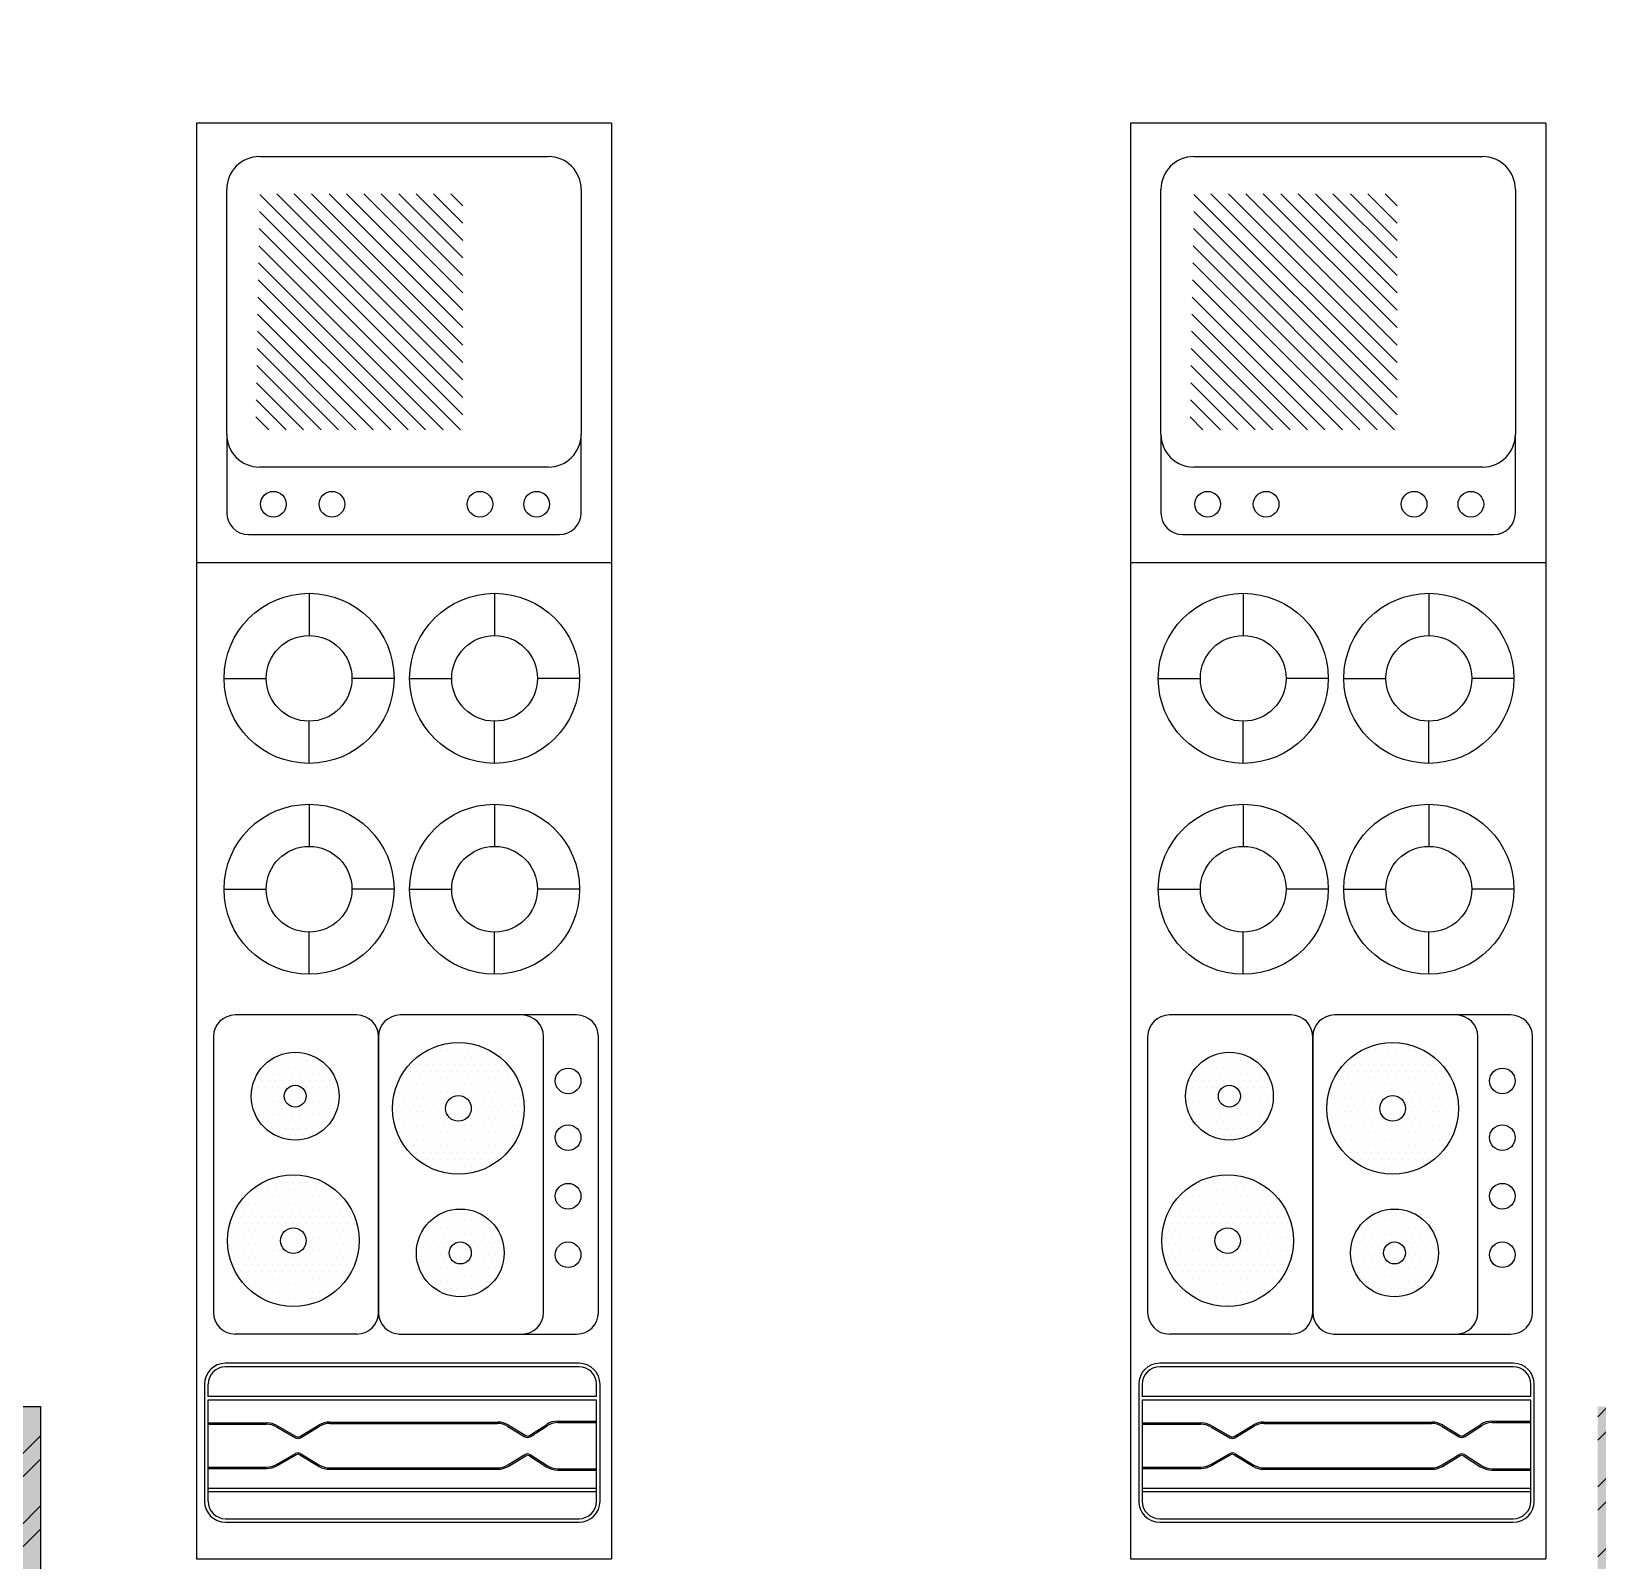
# Model space of a CAD drawing. Header units: millimetres. Extents: x 3409 to 3822, y 896 to 1108.
# Drawn here: x 3733.001 to 3736.019, y 1082.797 to 1085.744 of the extents above; entities that cross this region are included whole.
import ezdxf

# ---------------------------------------------------------------- set-up
doc = ezdxf.new("R2010")
doc.units = ezdxf.units.MM
doc.layers.add('a-epipla', color=8, linetype='Continuous')
doc.layers.add('ypostilwmata', color=232, linetype='Continuous')

# ---------------------------------------------------------------- blocks, each defined once
blk = doc.blocks.new('*X146')
at = {"color": 0}
for p, q in [((105.51402, 122.5058), (105.62727, 122.61905)), ((105.51402, 122.51641), (105.61666, 122.61905)), ((105.51402, 122.52701), (105.60606, 122.61905)), ((105.51402, 122.53762), (105.59545, 122.61905)), ((105.51402, 122.54823), (105.58485, 122.61905)), ((105.51402, 122.55883), (105.57424, 122.61905)), ((105.51402, 122.56944), (105.56363, 122.61905)), ((105.51402, 122.58005), (105.55303, 122.61905)), ((105.51402, 122.59065), (105.54242, 122.61905)), ((105.51402, 122.60126), (105.53181, 122.61905)), ((105.51402, 122.61187), (105.52121, 122.61905)), ((105.51429, 122.49546), (105.63788, 122.61905)), ((105.52471, 122.49527), (105.64848, 122.61905)), ((105.53513, 122.49509), (105.65766, 122.61762)), ((105.54556, 122.49491), (105.65766, 122.60701)), ((105.55598, 122.49472), (105.65766, 122.5964)), ((105.5664, 122.49454), (105.65766, 122.5858)), ((105.57683, 122.49436), (105.65766, 122.57519)), ((105.58725, 122.49417), (105.65766, 122.56458)), ((105.59767, 122.49399), (105.65766, 122.55398)), ((105.6081, 122.49381), (105.65766, 122.54337)), ((105.61852, 122.49363), (105.65766, 122.53276)), ((105.62895, 122.49344), (105.65766, 122.52216)), ((105.63937, 122.49326), (105.65766, 122.51155)), ((105.64979, 122.49308), (105.65766, 122.50094))]:
    blk.add_line(p, q, dxfattribs=at)
blk = doc.blocks.new('*X147')
at = {"color": 0}
for p, q in [((105.7641, 122.8406), (105.7641, 122.8406)), ((105.7734, 122.8406), (105.7734, 122.8406)), ((105.7781, 122.85), (105.7781, 122.85)), ((105.7828, 122.8406), (105.7828, 122.8406)), ((105.7875, 122.85), (105.7875, 122.85)), ((105.7922, 122.8406), (105.7922, 122.8406)), ((105.7969, 122.85), (105.7969, 122.85)), ((105.8016, 122.8406), (105.8016, 122.8406)), ((105.8063, 122.85), (105.8063, 122.85)), ((105.8109, 122.8594), (105.8109, 122.8594)), ((105.8109, 122.8406), (105.8109, 122.8406)), ((105.8156, 122.85), (105.8156, 122.85)), ((105.8203, 122.8594), (105.8203, 122.8594)), ((105.8203, 122.8406), (105.8203, 122.8406)), ((105.825, 122.85), (105.825, 122.85)), ((105.8297, 122.8594), (105.8297, 122.8594)), ((105.8297, 122.8406), (105.8297, 122.8406)), ((105.8344, 122.85), (105.8344, 122.85)), ((105.8391, 122.8594), (105.8391, 122.8594)), ((105.8391, 122.8406), (105.8391, 122.8406)), ((105.8438, 122.85), (105.8438, 122.85)), ((105.8484, 122.8406), (105.8484, 122.8406)), ((105.8531, 122.85), (105.8531, 122.85)), ((105.8578, 122.8406), (105.8578, 122.8406)), ((105.8625, 122.85), (105.8625, 122.85)), ((105.8672, 122.8406), (105.8672, 122.8406)), ((105.8766, 122.8406), (105.8766, 122.8406)), ((105.7547, 122.8219), (105.7547, 122.8219)), ((105.7594, 122.8312), (105.7594, 122.8312)), ((105.7641, 122.8219), (105.7641, 122.8219)), ((105.7687, 122.8312), (105.7687, 122.8312)), ((105.7734, 122.8219), (105.7734, 122.8219)), ((105.7781, 122.8312), (105.7781, 122.8312)), ((105.7828, 122.8219), (105.7828, 122.8219)), ((105.7875, 122.8312), (105.7875, 122.8312)), ((105.7922, 122.8219), (105.7922, 122.8219)), ((105.7969, 122.8312), (105.7969, 122.8312)), ((105.8016, 122.8219), (105.8016, 122.8219)), ((105.8063, 122.8312), (105.8063, 122.8312)), ((105.8109, 122.8219), (105.8109, 122.8219)), ((105.8156, 122.8312), (105.8156, 122.8312)), ((105.8203, 122.8219), (105.8203, 122.8219)), ((105.825, 122.8312), (105.825, 122.8312)), ((105.8297, 122.8219), (105.8297, 122.8219)), ((105.8344, 122.8312), (105.8344, 122.8312)), ((105.8391, 122.8219), (105.8391, 122.8219)), ((105.8438, 122.8312), (105.8438, 122.8312)), ((105.8484, 122.8219), (105.8484, 122.8219)), ((105.8531, 122.8312), (105.8531, 122.8312)), ((105.8578, 122.8219), (105.8578, 122.8219)), ((105.8625, 122.8312), (105.8625, 122.8312)), ((105.8672, 122.8219), (105.8672, 122.8219)), ((105.8719, 122.8312), (105.8719, 122.8312)), ((105.8766, 122.8219), (105.8766, 122.8219)), ((105.8812, 122.8312), (105.8812, 122.8312)), ((105.8859, 122.8219), (105.8859, 122.8219)), ((105.8953, 122.8219), (105.8953, 122.8219)), ((105.7453, 122.8031), (105.7453, 122.8031)), ((105.75, 122.8125), (105.75, 122.8125)), ((105.7547, 122.8031), (105.7547, 122.8031)), ((105.7594, 122.8125), (105.7594, 122.8125)), ((105.7641, 122.8031), (105.7641, 122.8031)), ((105.7687, 122.8125), (105.7687, 122.8125)), ((105.7734, 122.8031), (105.7734, 122.8031)), ((105.7781, 122.8125), (105.7781, 122.8125)), ((105.7828, 122.8031), (105.7828, 122.8031)), ((105.7875, 122.8125), (105.7875, 122.8125)), ((105.7922, 122.8031), (105.7922, 122.8031)), ((105.7969, 122.8125), (105.7969, 122.8125)), ((105.8016, 122.8031), (105.8016, 122.8031)), ((105.8063, 122.8125), (105.8063, 122.8125)), ((105.8109, 122.8031), (105.8109, 122.8031)), ((105.8156, 122.8125), (105.8156, 122.8125)), ((105.8203, 122.8031), (105.8203, 122.8031)), ((105.825, 122.8125), (105.825, 122.8125)), ((105.8297, 122.8031), (105.8297, 122.8031)), ((105.8344, 122.8125), (105.8344, 122.8125)), ((105.8391, 122.8031), (105.8391, 122.8031)), ((105.8438, 122.8125), (105.8438, 122.8125)), ((105.8484, 122.8031), (105.8484, 122.8031)), ((105.8531, 122.8125), (105.8531, 122.8125)), ((105.8578, 122.8031), (105.8578, 122.8031)), ((105.8625, 122.8125), (105.8625, 122.8125)), ((105.8672, 122.8031), (105.8672, 122.8031)), ((105.8719, 122.8125), (105.8719, 122.8125)), ((105.8766, 122.8031), (105.8766, 122.8031)), ((105.8812, 122.8125), (105.8812, 122.8125)), ((105.8859, 122.8031), (105.8859, 122.8031)), ((105.8906, 122.8125), (105.8906, 122.8125)), ((105.8953, 122.8031), (105.8953, 122.8031)), ((105.9, 122.8125), (105.9, 122.8125)), ((105.9047, 122.8031), (105.9047, 122.8031)), ((105.7359, 122.7844), (105.7359, 122.7844)), ((105.7406, 122.7938), (105.7406, 122.7938)), ((105.7453, 122.7844), (105.7453, 122.7844)), ((105.75, 122.7938), (105.75, 122.7938)), ((105.7547, 122.7844), (105.7547, 122.7844)), ((105.7594, 122.7938), (105.7594, 122.7938)), ((105.7641, 122.7844), (105.7641, 122.7844)), ((105.7687, 122.7938), (105.7687, 122.7938)), ((105.7734, 122.7844), (105.7734, 122.7844)), ((105.7781, 122.7938), (105.7781, 122.7938)), ((105.7828, 122.7844), (105.7828, 122.7844)), ((105.7875, 122.7938), (105.7875, 122.7938)), ((105.7922, 122.7844), (105.7922, 122.7844)), ((105.7969, 122.7938), (105.7969, 122.7938)), ((105.8016, 122.7844), (105.8016, 122.7844)), ((105.8063, 122.7938), (105.8063, 122.7938)), ((105.8156, 122.7938), (105.8156, 122.7938)), ((105.825, 122.7938), (105.825, 122.7938)), ((105.8344, 122.7938), (105.8344, 122.7938)), ((105.8391, 122.7844), (105.8391, 122.7844)), ((105.8438, 122.7938), (105.8438, 122.7938)), ((105.8484, 122.7844), (105.8484, 122.7844)), ((105.8531, 122.7938), (105.8531, 122.7938)), ((105.8578, 122.7844), (105.8578, 122.7844)), ((105.8625, 122.7938), (105.8625, 122.7938)), ((105.8672, 122.7844), (105.8672, 122.7844)), ((105.8719, 122.7938), (105.8719, 122.7938)), ((105.8766, 122.7844), (105.8766, 122.7844)), ((105.8812, 122.7938), (105.8812, 122.7938)), ((105.8859, 122.7844), (105.8859, 122.7844)), ((105.8906, 122.7938), (105.8906, 122.7938)), ((105.8953, 122.7844), (105.8953, 122.7844)), ((105.9, 122.7938), (105.9, 122.7938)), ((105.9047, 122.7844), (105.9047, 122.7844)), ((105.7313, 122.775), (105.7313, 122.775)), ((105.7359, 122.7656), (105.7359, 122.7656)), ((105.7406, 122.775), (105.7406, 122.775)), ((105.7406, 122.7562), (105.7406, 122.7562)), ((105.7453, 122.7656), (105.7453, 122.7656)), ((105.75, 122.775), (105.75, 122.775)), ((105.75, 122.7562), (105.75, 122.7562)), ((105.7547, 122.7656), (105.7547, 122.7656)), ((105.7594, 122.775), (105.7594, 122.775)), ((105.7594, 122.7562), (105.7594, 122.7562)), ((105.7641, 122.7656), (105.7641, 122.7656)), ((105.7687, 122.775), (105.7687, 122.775)), ((105.7687, 122.7562), (105.7687, 122.7562)), ((105.7734, 122.7656), (105.7734, 122.7656)), ((105.7781, 122.775), (105.7781, 122.775)), ((105.7781, 122.7562), (105.7781, 122.7562)), ((105.7828, 122.7656), (105.7828, 122.7656)), ((105.7875, 122.775), (105.7875, 122.775)), ((105.7875, 122.7562), (105.7875, 122.7562)), ((105.7922, 122.7656), (105.7922, 122.7656)), ((105.7969, 122.775), (105.7969, 122.775)), ((105.7969, 122.7562), (105.7969, 122.7562)), ((105.8016, 122.7656), (105.8016, 122.7656)), ((105.8063, 122.7562), (105.8063, 122.7562)), ((105.8344, 122.7562), (105.8344, 122.7562)), ((105.8391, 122.7656), (105.8391, 122.7656)), ((105.8438, 122.775), (105.8438, 122.775)), ((105.8438, 122.7562), (105.8438, 122.7562)), ((105.8484, 122.7656), (105.8484, 122.7656)), ((105.8531, 122.775), (105.8531, 122.775)), ((105.8531, 122.7562), (105.8531, 122.7562)), ((105.8578, 122.7656), (105.8578, 122.7656)), ((105.8625, 122.775), (105.8625, 122.775)), ((105.8625, 122.7562), (105.8625, 122.7562)), ((105.8672, 122.7656), (105.8672, 122.7656)), ((105.8719, 122.775), (105.8719, 122.775)), ((105.8719, 122.7562), (105.8719, 122.7562)), ((105.8766, 122.7656), (105.8766, 122.7656)), ((105.8812, 122.775), (105.8812, 122.775)), ((105.8812, 122.7562), (105.8812, 122.7562)), ((105.8859, 122.7656), (105.8859, 122.7656)), ((105.8906, 122.775), (105.8906, 122.775)), ((105.8906, 122.7562), (105.8906, 122.7562)), ((105.8953, 122.7656), (105.8953, 122.7656)), ((105.9, 122.775), (105.9, 122.775)), ((105.9, 122.7562), (105.9, 122.7562)), ((105.9047, 122.7656), (105.9047, 122.7656)), ((105.9094, 122.775), (105.9094, 122.775)), ((105.9094, 122.7562), (105.9094, 122.7562)), ((105.7359, 122.7469), (105.7359, 122.7469)), ((105.7406, 122.7375), (105.7406, 122.7375)), ((105.7453, 122.7469), (105.7453, 122.7469)), ((105.75, 122.7375), (105.75, 122.7375)), ((105.7547, 122.7469), (105.7547, 122.7469)), ((105.7594, 122.7375), (105.7594, 122.7375)), ((105.7641, 122.7469), (105.7641, 122.7469)), ((105.7687, 122.7375), (105.7687, 122.7375)), ((105.7734, 122.7469), (105.7734, 122.7469)), ((105.7781, 122.7375), (105.7781, 122.7375)), ((105.7828, 122.7469), (105.7828, 122.7469)), ((105.7875, 122.7375), (105.7875, 122.7375)), ((105.7922, 122.7469), (105.7922, 122.7469)), ((105.7969, 122.7375), (105.7969, 122.7375)), ((105.8016, 122.7469), (105.8016, 122.7469)), ((105.8063, 122.7375), (105.8063, 122.7375)), ((105.8109, 122.7469), (105.8109, 122.7469)), ((105.8156, 122.7375), (105.8156, 122.7375)), ((105.8203, 122.7469), (105.8203, 122.7469)), ((105.825, 122.7375), (105.825, 122.7375)), ((105.8297, 122.7469), (105.8297, 122.7469)), ((105.8344, 122.7375), (105.8344, 122.7375)), ((105.8391, 122.7469), (105.8391, 122.7469)), ((105.8438, 122.7375), (105.8438, 122.7375)), ((105.8484, 122.7469), (105.8484, 122.7469)), ((105.8531, 122.7375), (105.8531, 122.7375)), ((105.8578, 122.7469), (105.8578, 122.7469)), ((105.8625, 122.7375), (105.8625, 122.7375)), ((105.8672, 122.7469), (105.8672, 122.7469)), ((105.8719, 122.7375), (105.8719, 122.7375)), ((105.8766, 122.7469), (105.8766, 122.7469)), ((105.8812, 122.7375), (105.8812, 122.7375)), ((105.8859, 122.7469), (105.8859, 122.7469)), ((105.8906, 122.7375), (105.8906, 122.7375)), ((105.8953, 122.7469), (105.8953, 122.7469)), ((105.9, 122.7375), (105.9, 122.7375)), ((105.9047, 122.7469), (105.9047, 122.7469)), ((105.7453, 122.7281), (105.7453, 122.7281)), ((105.75, 122.7188), (105.75, 122.7188)), ((105.7547, 122.7281), (105.7547, 122.7281)), ((105.7594, 122.7188), (105.7594, 122.7188)), ((105.7641, 122.7281), (105.7641, 122.7281)), ((105.7687, 122.7188), (105.7687, 122.7188)), ((105.7734, 122.7281), (105.7734, 122.7281)), ((105.7781, 122.7188), (105.7781, 122.7188)), ((105.7828, 122.7281), (105.7828, 122.7281)), ((105.7875, 122.7188), (105.7875, 122.7188)), ((105.7922, 122.7281), (105.7922, 122.7281)), ((105.7969, 122.7188), (105.7969, 122.7188)), ((105.8016, 122.7281), (105.8016, 122.7281)), ((105.8063, 122.7188), (105.8063, 122.7188)), ((105.8109, 122.7281), (105.8109, 122.7281)), ((105.8156, 122.7188), (105.8156, 122.7188)), ((105.8203, 122.7281), (105.8203, 122.7281)), ((105.825, 122.7188), (105.825, 122.7188)), ((105.8297, 122.7281), (105.8297, 122.7281)), ((105.8344, 122.7188), (105.8344, 122.7188)), ((105.8391, 122.7281), (105.8391, 122.7281)), ((105.8438, 122.7188), (105.8438, 122.7188)), ((105.8484, 122.7281), (105.8484, 122.7281)), ((105.8531, 122.7188), (105.8531, 122.7188)), ((105.8578, 122.7281), (105.8578, 122.7281)), ((105.8625, 122.7188), (105.8625, 122.7188)), ((105.8672, 122.7281), (105.8672, 122.7281)), ((105.8719, 122.7188), (105.8719, 122.7188)), ((105.8766, 122.7281), (105.8766, 122.7281)), ((105.8812, 122.7188), (105.8812, 122.7188)), ((105.8859, 122.7281), (105.8859, 122.7281)), ((105.8906, 122.7188), (105.8906, 122.7188)), ((105.8953, 122.7281), (105.8953, 122.7281)), ((105.7547, 122.7094), (105.7547, 122.7094)), ((105.7641, 122.7094), (105.7641, 122.7094)), ((105.7687, 122.7), (105.7687, 122.7)), ((105.7734, 122.7094), (105.7734, 122.7094)), ((105.7781, 122.7), (105.7781, 122.7)), ((105.7828, 122.7094), (105.7828, 122.7094)), ((105.7828, 122.6906), (105.7828, 122.6906)), ((105.7875, 122.7), (105.7875, 122.7)), ((105.7922, 122.7094), (105.7922, 122.7094)), ((105.7922, 122.6906), (105.7922, 122.6906)), ((105.7969, 122.7), (105.7969, 122.7)), ((105.8016, 122.7094), (105.8016, 122.7094)), ((105.8016, 122.6906), (105.8016, 122.6906)), ((105.8063, 122.7), (105.8063, 122.7)), ((105.8109, 122.7094), (105.8109, 122.7094)), ((105.8109, 122.6906), (105.8109, 122.6906)), ((105.8156, 122.7), (105.8156, 122.7)), ((105.8203, 122.7094), (105.8203, 122.7094)), ((105.8203, 122.6906), (105.8203, 122.6906)), ((105.825, 122.7), (105.825, 122.7)), ((105.8297, 122.7094), (105.8297, 122.7094)), ((105.8297, 122.6906), (105.8297, 122.6906)), ((105.8344, 122.7), (105.8344, 122.7)), ((105.8391, 122.7094), (105.8391, 122.7094)), ((105.8391, 122.6906), (105.8391, 122.6906)), ((105.8438, 122.7), (105.8438, 122.7)), ((105.8484, 122.7094), (105.8484, 122.7094)), ((105.8484, 122.6906), (105.8484, 122.6906)), ((105.8531, 122.7), (105.8531, 122.7)), ((105.8578, 122.7094), (105.8578, 122.7094)), ((105.8578, 122.6906), (105.8578, 122.6906)), ((105.8625, 122.7), (105.8625, 122.7)), ((105.8672, 122.7094), (105.8672, 122.7094)), ((105.8719, 122.7), (105.8719, 122.7)), ((105.8766, 122.7094), (105.8766, 122.7094)), ((105.8859, 122.7094), (105.8859, 122.7094)), ((105.8063, 122.6813), (105.8063, 122.6813)), ((105.8156, 122.6813), (105.8156, 122.6813)), ((105.825, 122.6813), (105.825, 122.6813)), ((105.8344, 122.6813), (105.8344, 122.6813))]:
    blk.add_line(p, q, dxfattribs=at)
blk = doc.blocks.new('*X148')
at = {"color": 0}
for p, q in [((105.7969, 122.625), (105.7969, 122.625)), ((105.8063, 122.625), (105.8063, 122.625)), ((105.8156, 122.625), (105.8156, 122.625)), ((105.825, 122.625), (105.825, 122.625)), ((105.8344, 122.625), (105.8344, 122.625)), ((105.8438, 122.625), (105.8438, 122.625)), ((105.7781, 122.6063), (105.7781, 122.6063)), ((105.7875, 122.6063), (105.7875, 122.6063)), ((105.7922, 122.6156), (105.7922, 122.6156)), ((105.7969, 122.6063), (105.7969, 122.6063)), ((105.8016, 122.6156), (105.8016, 122.6156)), ((105.8063, 122.6063), (105.8063, 122.6063)), ((105.8109, 122.6156), (105.8109, 122.6156)), ((105.8156, 122.6063), (105.8156, 122.6063)), ((105.8203, 122.6156), (105.8203, 122.6156)), ((105.825, 122.6063), (105.825, 122.6063)), ((105.8297, 122.6156), (105.8297, 122.6156)), ((105.8344, 122.6063), (105.8344, 122.6063)), ((105.8391, 122.6156), (105.8391, 122.6156)), ((105.8438, 122.6063), (105.8438, 122.6063)), ((105.8484, 122.6156), (105.8484, 122.6156)), ((105.8531, 122.6063), (105.8531, 122.6063)), ((105.8578, 122.6156), (105.8578, 122.6156)), ((105.8625, 122.6063), (105.8625, 122.6063)), ((105.8719, 122.6063), (105.8719, 122.6063)), ((105.7687, 122.5875), (105.7687, 122.5875)), ((105.7734, 122.5969), (105.7734, 122.5969)), ((105.7781, 122.5875), (105.7781, 122.5875)), ((105.7828, 122.5969), (105.7828, 122.5969)), ((105.7875, 122.5875), (105.7875, 122.5875)), ((105.7922, 122.5969), (105.7922, 122.5969)), ((105.7969, 122.5875), (105.7969, 122.5875)), ((105.8016, 122.5969), (105.8016, 122.5969)), ((105.8063, 122.5875), (105.8063, 122.5875)), ((105.8109, 122.5969), (105.8109, 122.5969)), ((105.8156, 122.5875), (105.8156, 122.5875)), ((105.8203, 122.5969), (105.8203, 122.5969)), ((105.825, 122.5875), (105.825, 122.5875)), ((105.8297, 122.5969), (105.8297, 122.5969)), ((105.8344, 122.5875), (105.8344, 122.5875)), ((105.8391, 122.5969), (105.8391, 122.5969)), ((105.8438, 122.5875), (105.8438, 122.5875)), ((105.8484, 122.5969), (105.8484, 122.5969)), ((105.8531, 122.5875), (105.8531, 122.5875)), ((105.8578, 122.5969), (105.8578, 122.5969)), ((105.8625, 122.5875), (105.8625, 122.5875)), ((105.8672, 122.5969), (105.8672, 122.5969)), ((105.8719, 122.5875), (105.8719, 122.5875)), ((105.8766, 122.5969), (105.8766, 122.5969)), ((105.8812, 122.5875), (105.8812, 122.5875)), ((105.7641, 122.5781), (105.7641, 122.5781)), ((105.7687, 122.5687), (105.7687, 122.5687)), ((105.7734, 122.5781), (105.7734, 122.5781)), ((105.7781, 122.5687), (105.7781, 122.5687)), ((105.7828, 122.5781), (105.7828, 122.5781)), ((105.7875, 122.5687), (105.7875, 122.5687)), ((105.7922, 122.5781), (105.7922, 122.5781)), ((105.7969, 122.5687), (105.7969, 122.5687)), ((105.8016, 122.5781), (105.8016, 122.5781)), ((105.8063, 122.5687), (105.8063, 122.5687)), ((105.8391, 122.5781), (105.8391, 122.5781)), ((105.8438, 122.5687), (105.8438, 122.5687)), ((105.8484, 122.5781), (105.8484, 122.5781)), ((105.8531, 122.5687), (105.8531, 122.5687)), ((105.8578, 122.5781), (105.8578, 122.5781)), ((105.8625, 122.5687), (105.8625, 122.5687)), ((105.8672, 122.5781), (105.8672, 122.5781)), ((105.8719, 122.5687), (105.8719, 122.5687)), ((105.8766, 122.5781), (105.8766, 122.5781)), ((105.8812, 122.5687), (105.8812, 122.5687)), ((105.7687, 122.55), (105.7687, 122.55)), ((105.7734, 122.5594), (105.7734, 122.5594)), ((105.7734, 122.5406), (105.7734, 122.5406)), ((105.7781, 122.55), (105.7781, 122.55)), ((105.7828, 122.5594), (105.7828, 122.5594)), ((105.7828, 122.5406), (105.7828, 122.5406)), ((105.7875, 122.55), (105.7875, 122.55)), ((105.7922, 122.5594), (105.7922, 122.5594)), ((105.7922, 122.5406), (105.7922, 122.5406)), ((105.7969, 122.55), (105.7969, 122.55)), ((105.8016, 122.5594), (105.8016, 122.5594)), ((105.8016, 122.5406), (105.8016, 122.5406)), ((105.8063, 122.55), (105.8063, 122.55)), ((105.8109, 122.5594), (105.8109, 122.5594)), ((105.8109, 122.5406), (105.8109, 122.5406)), ((105.8156, 122.55), (105.8156, 122.55)), ((105.8203, 122.5406), (105.8203, 122.5406)), ((105.825, 122.55), (105.825, 122.55)), ((105.8297, 122.5406), (105.8297, 122.5406)), ((105.8344, 122.55), (105.8344, 122.55)), ((105.8391, 122.5594), (105.8391, 122.5594)), ((105.8391, 122.5406), (105.8391, 122.5406)), ((105.8438, 122.55), (105.8438, 122.55)), ((105.8484, 122.5594), (105.8484, 122.5594)), ((105.8484, 122.5406), (105.8484, 122.5406)), ((105.8531, 122.55), (105.8531, 122.55)), ((105.8578, 122.5594), (105.8578, 122.5594)), ((105.8578, 122.5406), (105.8578, 122.5406)), ((105.8625, 122.55), (105.8625, 122.55)), ((105.8672, 122.5594), (105.8672, 122.5594)), ((105.8672, 122.5406), (105.8672, 122.5406)), ((105.8719, 122.55), (105.8719, 122.55)), ((105.8766, 122.5594), (105.8766, 122.5594)), ((105.7875, 122.5312), (105.7875, 122.5312)), ((105.7922, 122.5219), (105.7922, 122.5219)), ((105.7969, 122.5312), (105.7969, 122.5312)), ((105.8016, 122.5219), (105.8016, 122.5219)), ((105.8063, 122.5312), (105.8063, 122.5312)), ((105.8109, 122.5219), (105.8109, 122.5219)), ((105.8156, 122.5312), (105.8156, 122.5312)), ((105.8203, 122.5219), (105.8203, 122.5219)), ((105.825, 122.5312), (105.825, 122.5312)), ((105.8297, 122.5219), (105.8297, 122.5219)), ((105.8344, 122.5312), (105.8344, 122.5312)), ((105.8391, 122.5219), (105.8391, 122.5219)), ((105.8438, 122.5312), (105.8438, 122.5312)), ((105.8484, 122.5219), (105.8484, 122.5219)), ((105.8531, 122.5312), (105.8531, 122.5312)), ((105.8578, 122.5219), (105.8578, 122.5219)), ((105.8625, 122.5312), (105.8625, 122.5312)), ((105.8156, 122.5125), (105.8156, 122.5125)), ((105.825, 122.5125), (105.825, 122.5125)), ((105.8344, 122.5125), (105.8344, 122.5125))]:
    blk.add_line(p, q, dxfattribs=at)

msp = doc.modelspace()

# ---------------------------------------------------------------- hatches: boundary and pattern name
at = {"layer": 'a-epipla'}
h = msp.add_hatch(dxfattribs=at)
h.set_pattern_fill('ANSI32', color=256, scale=0.01)
h.set_pattern_definition([(45, (264.24471, 2.56293), (-0.067351921, 0.067351921), []), (45, (264.28961, 2.56293), (-0.067351921, 0.067351921), [])])
h.paths.add_polyline_path([(3682.4188, 1087.4941), (3682.0188, 1087.4941), (3682.0188, 1087.0941), (3682.4188, 1087.0941)])
h.paths.add_polyline_path([(3685.8188, 1087.4941), (3685.4188, 1087.4941), (3685.4188, 1087.0941), (3685.8188, 1087.0941)])
h.paths.add_polyline_path([(3689.2188, 1087.4941), (3688.8188, 1087.4941), (3688.8188, 1087.0941), (3689.2188, 1087.0941)])
h.paths.add_polyline_path([(3692.6188, 1087.4941), (3692.2188, 1087.4941), (3692.2188, 1087.0941), (3692.6188, 1087.0941)])
h.paths.add_polyline_path([(3696.0188, 1087.4941), (3695.6188, 1087.4941), (3695.6188, 1087.0941), (3696.0188, 1087.0941)])
h.paths.add_polyline_path([(3696.0188, 1083.0941), (3695.6188, 1083.0941), (3695.6188, 1082.6941), (3696.0188, 1082.6941)])
h.paths.add_polyline_path([(3692.6188, 1083.0941), (3692.2188, 1083.0941), (3692.2188, 1082.6941), (3692.6188, 1082.6941)])
h.paths.add_polyline_path([(3689.2188, 1083.0941), (3688.8188, 1083.0941), (3688.8188, 1082.6941), (3689.2188, 1082.6941)])
h.paths.add_polyline_path([(3685.8188, 1083.0941), (3685.4188, 1083.0941), (3685.4188, 1082.6941), (3685.8188, 1082.6941)])
h.paths.add_polyline_path([(3682.4188, 1083.0941), (3682.0188, 1083.0941), (3682.0188, 1082.6941), (3682.4188, 1082.6941)])
h.paths.add_polyline_path([(3699.4188, 1087.4941), (3699.0188, 1087.4941), (3699.0188, 1087.0941), (3699.4188, 1087.0941)])
h.paths.add_polyline_path([(3702.8188, 1087.4941), (3702.4188, 1087.4941), (3702.4188, 1087.0941), (3702.8188, 1087.0941)])
h.paths.add_polyline_path([(3706.2188, 1087.4941), (3705.8188, 1087.4941), (3705.8188, 1087.0941), (3706.2188, 1087.0941)])
h.paths.add_polyline_path([(3709.6188, 1087.4941), (3709.2188, 1087.4941), (3709.2188, 1087.0941), (3709.6188, 1087.0941)])
h.paths.add_polyline_path([(3709.6188, 1083.0941), (3709.2188, 1083.0941), (3709.2188, 1082.6941), (3709.6188, 1082.6941)])
h.paths.add_polyline_path([(3706.2188, 1083.0941), (3705.8188, 1083.0941), (3705.8188, 1082.6941), (3706.2188, 1082.6941)])
h.paths.add_polyline_path([(3702.8188, 1083.0941), (3702.4188, 1083.0941), (3702.4188, 1082.6941), (3702.8188, 1082.6941)])
h.paths.add_polyline_path([(3699.4188, 1083.0941), (3699.0188, 1083.0941), (3699.0188, 1082.6941), (3699.4188, 1082.6941)])
h.paths.add_polyline_path([(3716.0188, 1087.4941), (3715.6188, 1087.4941), (3715.6188, 1087.0941), (3716.0188, 1087.0941)])
h.paths.add_polyline_path([(3719.4188, 1087.4941), (3719.0188, 1087.4941), (3719.0188, 1087.0941), (3719.4188, 1087.0941)])
h.paths.add_polyline_path([(3722.8188, 1087.4941), (3722.4188, 1087.4941), (3722.4188, 1087.0941), (3722.8188, 1087.0941)])
h.paths.add_polyline_path([(3726.2188, 1087.4941), (3725.8188, 1087.4941), (3725.8188, 1087.0941), (3726.2188, 1087.0941)])
h.paths.add_polyline_path([(3716.0188, 1083.0941), (3715.6188, 1083.0941), (3715.6188, 1082.6941), (3716.0188, 1082.6941)])
h.paths.add_polyline_path([(3719.4188, 1083.0941), (3719.0188, 1083.0941), (3719.0188, 1082.6941), (3719.4188, 1082.6941)])
h.paths.add_polyline_path([(3722.8188, 1083.0941), (3722.4188, 1083.0941), (3722.4188, 1082.6941), (3722.8188, 1082.6941)])
h.paths.add_polyline_path([(3726.2188, 1083.0941), (3725.8188, 1083.0941), (3725.8188, 1082.6941), (3726.2188, 1082.6941)])
h.paths.add_polyline_path([(3729.6188, 1087.4941), (3729.2188, 1087.4941), (3729.2188, 1087.0941), (3729.6188, 1087.0941)])
h.paths.add_polyline_path([(3733.0188, 1087.4941), (3732.6188, 1087.4941), (3732.6188, 1087.0941), (3733.0188, 1087.0941)])
h.paths.add_polyline_path([(3736.4188, 1087.4941), (3736.0188, 1087.4941), (3736.0188, 1087.0941), (3736.4188, 1087.0941)])
h.paths.add_polyline_path([(3739.8188, 1087.4941), (3739.4188, 1087.4941), (3739.4188, 1087.0941), (3739.8188, 1087.0941)])
h.paths.add_polyline_path([(3743.2188, 1087.4941), (3742.8188, 1087.4941), (3742.8188, 1087.0941), (3743.2188, 1087.0941)])
h.paths.add_polyline_path([(3743.2188, 1083.0941), (3742.8188, 1083.0941), (3742.8188, 1082.6941), (3743.2188, 1082.6941)])
h.paths.add_polyline_path([(3739.8188, 1083.0941), (3739.4188, 1083.0941), (3739.4188, 1082.6941), (3739.8188, 1082.6941)])
h.paths.add_polyline_path([(3736.4188, 1083.0941), (3736.0188, 1083.0941), (3736.0188, 1082.6941), (3736.4188, 1082.6941)])
h.paths.add_polyline_path([(3733.0188, 1083.0941), (3732.6188, 1083.0941), (3732.6188, 1082.6941), (3733.0188, 1082.6941)])
h.paths.add_polyline_path([(3729.6188, 1083.0941), (3729.2188, 1083.0941), (3729.2188, 1082.6941), (3729.6188, 1082.6941)])
h = msp.add_hatch(dxfattribs=at)
h.set_pattern_fill('AR-CONC', color=256, scale=0.00088)
h.set_pattern_definition([(50, (264.24471, 2.56293), (0.1603225087, -0.0140263953), [0.016764, -0.184404]), (355, (264.24471, 2.56293), (-0.031014211, 0.168130024), [0.0134112, -0.147523714]), (100.4514447, (264.25807, 2.56176), (0.1293082974, 0.154103622), [0.014247208, -0.156719415]), (46.1842, (264.24471, 2.60764), (0.238549556, -0.036997249), [0.025146, -0.276606]), (96.6355576, (264.2646, 2.60455), (0.208915638, 0.21773499), [0.02137082, -0.235079335]), (351.184151, (264.2447, 2.60764), (0.208915638, 0.21773499), [0.020116771, -0.221284564]), (21, (264.26706, 2.59646), (0.1334206643, -0.0899933744), [0.016764, -0.184404]), (326, (264.26706, 2.59646), (0.054385785, 0.16208541), [0.0134112, -0.1475232]), (71.451445, (264.27818, 2.58896), (0.187806449, 0.0720920366), [0.014247208, -0.156719145]), (37.5, (264.24471, 2.562933), (0.0027179709, 0.0744084342), [0, -0.14573504, 0, -0.1497584, 0, -0.148082]), (7.5, (264.24471, 2.56293), (0.058801303, 0.0881589058), [0, -0.08538464, 0, -0.14238224, 0, -0.0564388]), (327.5, (264.194866, 2.56293), (0.1193197237, -0.0050412947), [0, -0.05588, 0, -0.1743456, 0, -0.2313432]), (317.5, (264.17251, 2.56293), (0.1303536796, 0.022375312), [0, -0.072644, 0, -0.11578336, 0, -0.1642872])])
h.paths.add_polyline_path([(3682.4188, 1087.4941), (3682.0188, 1087.4941), (3682.0188, 1087.0941), (3682.4188, 1087.0941)])
h.paths.add_polyline_path([(3685.8188, 1087.4941), (3685.4188, 1087.4941), (3685.4188, 1087.0941), (3685.8188, 1087.0941)])
h.paths.add_polyline_path([(3682.4188, 1083.0941), (3682.0188, 1083.0941), (3682.0188, 1082.6941), (3682.4188, 1082.6941)])
h.paths.add_polyline_path([(3685.8188, 1083.0941), (3685.4188, 1083.0941), (3685.4188, 1082.6941), (3685.8188, 1082.6941)])
h.paths.add_polyline_path([(3689.2188, 1087.4941), (3688.8188, 1087.4941), (3688.8188, 1087.0941), (3689.2188, 1087.0941)])
h.paths.add_polyline_path([(3689.2188, 1083.0941), (3688.8188, 1083.0941), (3688.8188, 1082.6941), (3689.2188, 1082.6941)])
h.paths.add_polyline_path([(3692.6188, 1083.0941), (3692.2188, 1083.0941), (3692.2188, 1082.6941), (3692.6188, 1082.6941)])
h.paths.add_polyline_path([(3692.6188, 1087.4941), (3692.2188, 1087.4941), (3692.2188, 1087.0941), (3692.6188, 1087.0941)])
h.paths.add_polyline_path([(3696.0188, 1087.4941), (3695.6188, 1087.4941), (3695.6188, 1087.0941), (3696.0188, 1087.0941)])
h.paths.add_polyline_path([(3696.0188, 1083.0941), (3695.6188, 1083.0941), (3695.6188, 1082.6941), (3696.0188, 1082.6941)])
h.paths.add_polyline_path([(3699.4188, 1083.0941), (3699.0188, 1083.0941), (3699.0188, 1082.6941), (3699.4188, 1082.6941)])
h.paths.add_polyline_path([(3699.4188, 1087.4941), (3699.0188, 1087.4941), (3699.0188, 1087.0941), (3699.4188, 1087.0941)])
h.paths.add_polyline_path([(3702.8188, 1087.4941), (3702.4188, 1087.4941), (3702.4188, 1087.0941), (3702.8188, 1087.0941)])
h.paths.add_polyline_path([(3702.8188, 1083.0941), (3702.4188, 1083.0941), (3702.4188, 1082.6941), (3702.8188, 1082.6941)])
h.paths.add_polyline_path([(3706.2188, 1087.4941), (3705.8188, 1087.4941), (3705.8188, 1087.0941), (3706.2188, 1087.0941)])
h.paths.add_polyline_path([(3706.2188, 1083.0941), (3705.8188, 1083.0941), (3705.8188, 1082.6941), (3706.2188, 1082.6941)])
h.paths.add_polyline_path([(3709.6188, 1087.4941), (3709.2188, 1087.4941), (3709.2188, 1087.0941), (3709.6188, 1087.0941)])
h.paths.add_polyline_path([(3709.6188, 1083.0941), (3709.2188, 1083.0941), (3709.2188, 1082.6941), (3709.6188, 1082.6941)])
h.paths.add_polyline_path([(3716.0188, 1087.4941), (3715.6188, 1087.4941), (3715.6188, 1087.0941), (3716.0188, 1087.0941)])
h.paths.add_polyline_path([(3719.4188, 1087.4941), (3719.0188, 1087.4941), (3719.0188, 1087.0941), (3719.4188, 1087.0941)])
h.paths.add_polyline_path([(3716.0188, 1083.0941), (3715.6188, 1083.0941), (3715.6188, 1082.6941), (3716.0188, 1082.6941)])
h.paths.add_polyline_path([(3719.4188, 1083.0941), (3719.0188, 1083.0941), (3719.0188, 1082.6941), (3719.4188, 1082.6941)])
h.paths.add_polyline_path([(3722.8188, 1087.4941), (3722.4188, 1087.4941), (3722.4188, 1087.0941), (3722.8188, 1087.0941)])
h.paths.add_polyline_path([(3722.8188, 1083.0941), (3722.4188, 1083.0941), (3722.4188, 1082.6941), (3722.8188, 1082.6941)])
h.paths.add_polyline_path([(3726.2188, 1087.4941), (3725.8188, 1087.4941), (3725.8188, 1087.0941), (3726.2188, 1087.0941)])
h.paths.add_polyline_path([(3726.2188, 1083.0941), (3725.8188, 1083.0941), (3725.8188, 1082.6941), (3726.2188, 1082.6941)])
h.paths.add_polyline_path([(3729.6188, 1087.4941), (3729.2188, 1087.4941), (3729.2188, 1087.0941), (3729.6188, 1087.0941)])
h.paths.add_polyline_path([(3729.6188, 1083.0941), (3729.2188, 1083.0941), (3729.2188, 1082.6941), (3729.6188, 1082.6941)])
h.paths.add_polyline_path([(3733.0188, 1087.4941), (3732.6188, 1087.4941), (3732.6188, 1087.0941), (3733.0188, 1087.0941)])
h.paths.add_polyline_path([(3733.0188, 1083.0941), (3732.6188, 1083.0941), (3732.6188, 1082.6941), (3733.0188, 1082.6941)])
h.paths.add_polyline_path([(3736.4188, 1087.4941), (3736.0188, 1087.4941), (3736.0188, 1087.0941), (3736.4188, 1087.0941)])
h.paths.add_polyline_path([(3736.4188, 1083.0941), (3736.0188, 1083.0941), (3736.0188, 1082.6941), (3736.4188, 1082.6941)])
h.paths.add_polyline_path([(3739.8188, 1087.4941), (3739.4188, 1087.4941), (3739.4188, 1087.0941), (3739.8188, 1087.0941)])
h.paths.add_polyline_path([(3739.8188, 1083.0941), (3739.4188, 1083.0941), (3739.4188, 1082.6941), (3739.8188, 1082.6941)])
h.paths.add_polyline_path([(3743.2188, 1083.0941), (3742.8188, 1083.0941), (3742.8188, 1082.6941), (3743.2188, 1082.6941)])
h.paths.add_polyline_path([(3743.2188, 1087.4941), (3742.8188, 1087.4941), (3742.8188, 1087.0941), (3743.2188, 1087.0941)])

# ---------------------------------------------------------------- linework, layer by layer
for p, q in [((3734.1188, 1085.5674), (3733.3188, 1085.5674)), ((3733.3188, 1085.5674), (3733.3188, 1084.7197)), ((3734.1188, 1085.5674), (3734.1188, 1082.8006)), ((3735.9188, 1085.5674), (3735.1188, 1085.5674)), ((3735.1188, 1085.5674), (3735.1188, 1084.7197)), ((3735.9188, 1085.5674), (3735.9188, 1082.8006)), ((3733.4405, 1085.5026), (3733.997, 1085.5026)), ((3735.2405, 1085.5026), (3735.797, 1085.5026)), ((3733.3772, 1084.9678), (3733.3772, 1085.4393)), ((3734.0603, 1085.4393), (3734.0603, 1084.9678)), ((3735.1772, 1084.9678), (3735.1772, 1085.4393)), ((3735.8603, 1085.4393), (3735.8603, 1084.9678)), ((3733.3772, 1084.9678), (3733.3772, 1084.8165)), ((3734.0603, 1084.8165), (3734.0603, 1084.9678)), ((3735.1772, 1084.9678), (3735.1772, 1084.8165)), ((3735.8603, 1084.8165), (3735.8603, 1084.9678)), ((3733.997, 1084.9045), (3733.4405, 1084.9045)), ((3735.797, 1084.9045), (3735.2405, 1084.9045)), ((3733.4191, 1084.7746), (3734.0184, 1084.7746)), ((3735.2191, 1084.7746), (3735.8184, 1084.7746)), ((3734.1188, 1084.7197), (3733.3188, 1084.7197)), ((3733.3188, 1084.7197), (3733.3188, 1082.8006)), ((3735.9188, 1084.7197), (3735.1188, 1084.7197)), ((3735.1188, 1084.7197), (3735.1188, 1082.8006)), ((3733.5359, 1084.6613), (3733.5359, 1084.58)), ((3733.8935, 1084.6613), (3733.8935, 1084.58)), ((3735.3359, 1084.6613), (3735.3359, 1084.58)), ((3735.6935, 1084.6613), (3735.6935, 1084.58)), ((3733.3721, 1084.4974), (3733.4534, 1084.4974)), ((3733.6998, 1084.4974), (3733.6185, 1084.4974)), ((3733.7296, 1084.4974), (3733.8109, 1084.4974)), ((3734.0573, 1084.4974), (3733.9761, 1084.4974)), ((3735.1721, 1084.4974), (3735.2534, 1084.4974)), ((3735.4998, 1084.4974), (3735.4185, 1084.4974)), ((3735.5296, 1084.4974), (3735.6109, 1084.4974)), ((3735.8573, 1084.4974), (3735.7761, 1084.4974)), ((3733.5359, 1084.3336), (3733.5359, 1084.4149)), ((3733.8935, 1084.3336), (3733.8935, 1084.4149)), ((3735.3359, 1084.3336), (3735.3359, 1084.4149)), ((3735.6935, 1084.3336), (3735.6935, 1084.4149)), ((3733.5359, 1084.2549), (3733.5359, 1084.1736)), ((3733.8935, 1084.2549), (3733.8935, 1084.1736)), ((3735.3359, 1084.2549), (3735.3359, 1084.1736)), ((3735.6935, 1084.2549), (3735.6935, 1084.1736)), ((3733.3721, 1084.091), (3733.4534, 1084.091)), ((3733.6998, 1084.091), (3733.6185, 1084.091)), ((3733.7296, 1084.091), (3733.8109, 1084.091)), ((3734.0573, 1084.091), (3733.9761, 1084.091)), ((3735.1721, 1084.091), (3735.2534, 1084.091)), ((3735.4998, 1084.091), (3735.4185, 1084.091)), ((3735.5296, 1084.091), (3735.6109, 1084.091)), ((3735.8573, 1084.091), (3735.7761, 1084.091)), ((3733.5359, 1083.9272), (3733.5359, 1084.0085)), ((3733.8935, 1083.9272), (3733.8935, 1084.0085)), ((3735.3359, 1083.9272), (3735.3359, 1084.0085)), ((3735.6935, 1083.9272), (3735.6935, 1084.0085)), ((3733.6278, 1083.8488), (3733.3936, 1083.8488)), ((3734.0515, 1083.8488), (3733.7117, 1083.8488)), ((3735.4278, 1083.8488), (3735.1936, 1083.8488)), ((3735.8515, 1083.8488), (3735.5117, 1083.8488)), ((3733.3516, 1083.8069), (3733.3516, 1083.2758)), ((3733.6697, 1083.8069), (3733.6697, 1083.2758)), ((3733.6697, 1083.2758), (3733.6697, 1083.8069)), ((3733.9878, 1083.2758), (3733.9878, 1083.8069)), ((3734.0935, 1083.2758), (3734.0935, 1083.8069)), ((3735.1516, 1083.8069), (3735.1516, 1083.2758)), ((3735.4697, 1083.8069), (3735.4697, 1083.2758)), ((3735.4697, 1083.2758), (3735.4697, 1083.8069)), ((3735.7878, 1083.2758), (3735.7878, 1083.8069)), ((3735.8935, 1083.2758), (3735.8935, 1083.8069)), ((3733.6278, 1083.2338), (3733.3936, 1083.2338)), ((3733.7097, 1083.2338), (3734.0515, 1083.2338)), ((3735.4278, 1083.2338), (3735.1936, 1083.2338)), ((3735.5097, 1083.2338), (3735.8515, 1083.2338)), ((3734.0562, 1083.1777), (3733.3749, 1083.1777)), ((3734.0562, 1083.171), (3733.3749, 1083.171)), ((3735.8562, 1083.1777), (3735.1749, 1083.1777)), ((3735.8562, 1083.171), (3735.1749, 1083.171)), ((3733.3345, 1083.1373), (3733.3345, 1082.9118)), ((3733.3412, 1083.1373), (3733.3412, 1083.1134)), ((3734.0899, 1083.1134), (3734.0899, 1083.1373)), ((3734.0966, 1082.9099), (3734.0966, 1083.1373)), ((3735.1345, 1083.1373), (3735.1345, 1082.9118)), ((3735.1412, 1083.1373), (3735.1412, 1083.1134)), ((3735.8899, 1083.1134), (3735.8899, 1083.1373)), ((3735.8966, 1082.9099), (3735.8966, 1083.1373)), ((3734.0899, 1083.1134), (3733.3412, 1083.1134)), ((3734.0899, 1083.1066), (3733.3412, 1083.1066)), ((3733.3412, 1083.1066), (3733.3412, 1082.9118)), ((3734.0899, 1082.9118), (3734.0899, 1083.1066)), ((3735.8899, 1083.1134), (3735.1412, 1083.1134)), ((3735.8899, 1083.1066), (3735.1412, 1083.1066)), ((3735.1412, 1083.1066), (3735.1412, 1082.9118)), ((3735.8899, 1082.9118), (3735.8899, 1083.1066)), ((3733.3412, 1083.0628), (3733.4548, 1083.0628)), ((3733.3412, 1083.0601), (3733.4541, 1083.0601)), ((3733.4731, 1083.0551), (3733.51, 1083.0342)), ((3733.4738, 1083.0578), (3733.5113, 1083.0365)), ((3733.5181, 1083.0366), (3733.5554, 1083.0589)), ((3733.5195, 1083.0343), (3733.5561, 1083.0563)), ((3733.5752, 1083.0644), (3733.8996, 1083.0644)), ((3733.5759, 1083.0617), (3733.8989, 1083.0617)), ((3733.9189, 1083.0561), (3733.9519, 1083.0361)), ((3733.9196, 1083.0588), (3733.9533, 1083.0384)), ((3733.9604, 1083.0385), (3733.9939, 1083.06)), ((3733.9619, 1083.0362), (3733.9947, 1083.0573)), ((3734.0147, 1083.0661), (3734.0899, 1083.0661)), ((3734.0155, 1083.0634), (3734.0899, 1083.0634)), ((3735.1412, 1083.0628), (3735.2548, 1083.0628)), ((3735.1412, 1083.0601), (3735.2541, 1083.0601)), ((3735.2731, 1083.0551), (3735.31, 1083.0342)), ((3735.2738, 1083.0578), (3735.3113, 1083.0365)), ((3735.3181, 1083.0366), (3735.3554, 1083.0589)), ((3735.3195, 1083.0343), (3735.3561, 1083.0563)), ((3735.3752, 1083.0644), (3735.6996, 1083.0644)), ((3735.3759, 1083.0617), (3735.6989, 1083.0617)), ((3735.7189, 1083.0561), (3735.7519, 1083.0361)), ((3735.7196, 1083.0588), (3735.7533, 1083.0384)), ((3735.7604, 1083.0385), (3735.7939, 1083.06)), ((3735.7619, 1083.0362), (3735.7947, 1083.0573)), ((3735.8147, 1083.0661), (3735.8899, 1083.0661)), ((3735.8155, 1083.0634), (3735.8899, 1083.0634)), ((3733.4731, 1082.9828), (3733.51, 1083.0037)), ((3733.4738, 1082.9801), (3733.5113, 1083.0013)), ((3733.5181, 1083.0013), (3733.5554, 1082.9789)), ((3733.5195, 1083.0036), (3733.5561, 1082.9816)), ((3733.9189, 1082.9817), (3733.9519, 1083.0017)), ((3733.9196, 1082.979), (3733.9533, 1082.9994)), ((3733.9604, 1082.9994), (3733.9939, 1082.9778)), ((3733.9619, 1083.0016), (3733.9947, 1082.9805)), ((3735.2731, 1082.9828), (3735.31, 1083.0037)), ((3735.2738, 1082.9801), (3735.3113, 1083.0013)), ((3735.3181, 1083.0013), (3735.3554, 1082.9789)), ((3735.3195, 1083.0036), (3735.3561, 1082.9816)), ((3735.7189, 1082.9817), (3735.7519, 1083.0017)), ((3735.7196, 1082.979), (3735.7533, 1082.9994)), ((3735.7604, 1082.9994), (3735.7939, 1082.9778)), ((3735.7619, 1083.0016), (3735.7947, 1082.9805)), ((3733.3412, 1082.9778), (3733.4541, 1082.9778)), ((3733.3412, 1082.9751), (3733.4548, 1082.9751)), ((3733.5752, 1082.9734), (3733.8996, 1082.9734)), ((3733.5759, 1082.9761), (3733.8989, 1082.9761)), ((3734.0147, 1082.9717), (3734.0899, 1082.9717)), ((3734.0155, 1082.9744), (3734.0899, 1082.9744)), ((3735.1412, 1082.9778), (3735.2541, 1082.9778)), ((3735.1412, 1082.9751), (3735.2548, 1082.9751)), ((3735.3752, 1082.9734), (3735.6996, 1082.9734)), ((3735.3759, 1082.9761), (3735.6989, 1082.9761)), ((3735.8147, 1082.9717), (3735.8899, 1082.9717)), ((3735.8155, 1082.9744), (3735.8899, 1082.9744)), ((3734.0899, 1082.9366), (3733.3412, 1082.9366)), ((3734.0899, 1082.9299), (3733.3412, 1082.9299)), ((3735.8899, 1082.9366), (3735.1412, 1082.9366)), ((3735.8899, 1082.9299), (3735.1412, 1082.9299)), ((3733.3749, 1082.8781), (3734.0562, 1082.8781)), ((3733.3749, 1082.8714), (3734.0562, 1082.8714)), ((3735.1749, 1082.8781), (3735.8562, 1082.8781)), ((3735.1749, 1082.8714), (3735.8562, 1082.8714)), ((3733.3188, 1082.8006), (3734.1188, 1082.8006)), ((3735.1188, 1082.8006), (3735.9188, 1082.8006))]:
    msp.add_line(p, q, dxfattribs=at)
for centre, radius in [((3733.4672, 1084.8329), 0.0247), ((3733.58, 1084.8329), 0.0247), ((3733.8651, 1084.8329), 0.0247), ((3733.9744, 1084.8329), 0.0247), ((3735.2672, 1084.8329), 0.0247), ((3735.38, 1084.8329), 0.0247), ((3735.6651, 1084.8329), 0.0247), ((3735.7744, 1084.8329), 0.0247), ((3733.5359, 1084.4974), 0.1638), ((3733.8935, 1084.4974), 0.1638), ((3735.3359, 1084.4974), 0.1638), ((3735.6935, 1084.4974), 0.1638), ((3733.5359, 1084.4974), 0.0826), ((3733.8935, 1084.4974), 0.0826), ((3735.3359, 1084.4974), 0.0826), ((3735.6935, 1084.4974), 0.0826), ((3733.5359, 1084.091), 0.1638), ((3733.8935, 1084.091), 0.1638), ((3735.3359, 1084.091), 0.1638), ((3735.6935, 1084.091), 0.1638), ((3733.5359, 1084.091), 0.0826), ((3733.8935, 1084.091), 0.0826), ((3735.3359, 1084.091), 0.0826), ((3735.6935, 1084.091), 0.0826), ((3733.5092, 1083.6923), 0.0846), ((3733.8238, 1083.6688), 0.1269), ((3735.3092, 1083.6923), 0.0846), ((3735.6238, 1083.6688), 0.1269), ((3734.0351, 1083.7217), 0.0247), ((3735.8351, 1083.7217), 0.0247), ((3733.5092, 1083.6923), 0.0212), ((3735.3092, 1083.6923), 0.0212), ((3733.8238, 1083.6688), 0.0247), ((3735.6238, 1083.6688), 0.0247), ((3734.0351, 1083.6124), 0.0247), ((3735.8351, 1083.6124), 0.0247), ((3733.5057, 1083.4139), 0.1269), ((3735.3057, 1083.4139), 0.1269), ((3734.0351, 1083.4996), 0.0247), ((3735.8351, 1083.4996), 0.0247), ((3733.8273, 1083.3903), 0.0846), ((3735.6273, 1083.3903), 0.0846), ((3733.5057, 1083.4139), 0.0247), ((3735.3057, 1083.4139), 0.0247), ((3733.8273, 1083.3903), 0.0212), ((3734.0351, 1083.3868), 0.0247), ((3735.6273, 1083.3903), 0.0212), ((3735.8351, 1083.3868), 0.0247)]:
    msp.add_circle(centre, radius, dxfattribs=at)
for centre, radius, start, end in [((3733.4405, 1085.4393), 0.0633, 90, 180), ((3733.997, 1085.4393), 0.0633, 360, 90), ((3735.2405, 1085.4393), 0.0633, 90, 180), ((3735.797, 1085.4393), 0.0633, 360, 90), ((3733.4405, 1084.9678), 0.0633, 180, 270), ((3733.997, 1084.9678), 0.0633, 270, 360), ((3735.2405, 1084.9678), 0.0633, 180, 270), ((3735.797, 1084.9678), 0.0633, 270, 360), ((3733.4191, 1084.8165), 0.0419, 180, 270), ((3734.0184, 1084.8165), 0.0419, 270, 360), ((3735.2191, 1084.8165), 0.0419, 180, 270), ((3735.8184, 1084.8165), 0.0419, 270, 360), ((3733.3936, 1083.8069), 0.0419, 90, 180), ((3733.6278, 1083.8069), 0.0419, 360, 90), ((3733.7117, 1083.8069), 0.0419, 90, 180), ((3733.9459, 1083.8069), 0.0419, 360, 90), ((3734.0515, 1083.8069), 0.0419, 360, 90), ((3735.1936, 1083.8069), 0.0419, 90, 180), ((3735.4278, 1083.8069), 0.0419, 360, 90), ((3735.5117, 1083.8069), 0.0419, 90, 180), ((3735.7459, 1083.8069), 0.0419, 360, 90), ((3735.8515, 1083.8069), 0.0419, 360, 90), ((3733.3936, 1083.2758), 0.0419, 180, 270), ((3733.6278, 1083.2758), 0.0419, 270, 360), ((3733.7117, 1083.2758), 0.0419, 180, 270), ((3733.9459, 1083.2758), 0.0419, 270, 360), ((3734.0515, 1083.2758), 0.0419, 270, 360), ((3735.1936, 1083.2758), 0.0419, 180, 270), ((3735.4278, 1083.2758), 0.0419, 270, 360), ((3735.5117, 1083.2758), 0.0419, 180, 270), ((3735.7459, 1083.2758), 0.0419, 270, 360), ((3735.8515, 1083.2758), 0.0419, 270, 360), ((3733.3749, 1083.1373), 0.0404, 90, 180), ((3733.3749, 1083.1373), 0.0336, 90, 180), ((3734.0562, 1083.1373), 0.0404, 360, 90), ((3734.0562, 1083.1373), 0.0336, 0, 90), ((3735.1749, 1083.1373), 0.0404, 90, 180), ((3735.1749, 1083.1373), 0.0336, 90, 180), ((3735.8562, 1083.1373), 0.0404, 360, 90), ((3735.8562, 1083.1373), 0.0336, 0, 90), ((3733.4541, 1083.0216), 0.0385, 60.4747, 90), ((3733.4548, 1083.0243), 0.0385, 60.4747, 90), ((3733.5752, 1083.0259), 0.0385, 90, 120.9499), ((3733.5759, 1083.0232), 0.0385, 90, 120.9499), ((3733.8989, 1083.0232), 0.0385, 58.7502, 90), ((3733.8996, 1083.0259), 0.0385, 58.7502, 90), ((3734.0147, 1083.0276), 0.0385, 90, 122.721), ((3734.0155, 1083.0249), 0.0385, 90, 122.721), ((3735.2541, 1083.0216), 0.0385, 60.4747, 90), ((3735.2548, 1083.0243), 0.0385, 60.4747, 90), ((3735.3752, 1083.0259), 0.0385, 90, 120.9499), ((3735.3759, 1083.0232), 0.0385, 90, 120.9499), ((3735.6989, 1083.0232), 0.0385, 58.7502, 90), ((3735.6996, 1083.0259), 0.0385, 58.7502, 90), ((3735.8147, 1083.0276), 0.0385, 90, 122.721), ((3735.8155, 1083.0249), 0.0385, 90, 122.721), ((3733.5146, 1083.0424), 0.00942, 240.4747, 300.9499), ((3733.5146, 1083.0424), 0.00673, 240.4747, 300.9499), ((3733.9568, 1083.0442), 0.00942, 238.7502, 302.721), ((3733.9568, 1083.0442), 0.00673, 238.7502, 302.721), ((3735.3146, 1083.0424), 0.00942, 240.4747, 300.9499), ((3735.3146, 1083.0424), 0.00673, 240.4747, 300.9499), ((3735.7568, 1083.0442), 0.00942, 238.7502, 302.721), ((3735.7568, 1083.0442), 0.00673, 238.7502, 302.721), ((3733.5146, 1082.9955), 0.00942, 59.0501, 119.5253), ((3733.5146, 1082.9955), 0.00673, 59.0501, 119.5253), ((3733.9568, 1082.9937), 0.00942, 57.279, 121.2498), ((3733.9568, 1082.9937), 0.00673, 57.279, 121.2498), ((3735.3146, 1082.9955), 0.00942, 59.0501, 119.5253), ((3735.3146, 1082.9955), 0.00673, 59.0501, 119.5253), ((3735.7568, 1082.9937), 0.00942, 57.279, 121.2498), ((3735.7568, 1082.9937), 0.00673, 57.279, 121.2498), ((3733.4541, 1083.0163), 0.0385, 270, 299.5253), ((3733.4548, 1083.0136), 0.0385, 270, 299.5253), ((3733.5752, 1083.0119), 0.0385, 239.0501, 270), ((3733.5759, 1083.0146), 0.0385, 239.0501, 270), ((3733.8989, 1083.0146), 0.0385, 270, 301.2498), ((3733.8996, 1083.0119), 0.0385, 270, 301.2498), ((3734.0147, 1083.0103), 0.0385, 237.279, 270), ((3734.0155, 1083.0129), 0.0385, 237.279, 270), ((3735.2541, 1083.0163), 0.0385, 270, 299.5253), ((3735.2548, 1083.0136), 0.0385, 270, 299.5253), ((3735.3752, 1083.0119), 0.0385, 239.0501, 270), ((3735.3759, 1083.0146), 0.0385, 239.0501, 270), ((3735.6989, 1083.0146), 0.0385, 270, 301.2498), ((3735.6996, 1083.0119), 0.0385, 270, 301.2498), ((3735.8147, 1083.0103), 0.0385, 237.279, 270), ((3735.8155, 1083.0129), 0.0385, 237.279, 270), ((3733.3749, 1082.9118), 0.0404, 180, 270), ((3733.3749, 1082.9118), 0.0336, 180, 270), ((3734.0562, 1082.9118), 0.0404, 270, 360), ((3734.0562, 1082.9118), 0.0336, 270, 360), ((3735.1749, 1082.9118), 0.0404, 180, 270), ((3735.1749, 1082.9118), 0.0336, 180, 270), ((3735.8562, 1082.9118), 0.0404, 270, 360), ((3735.8562, 1082.9118), 0.0336, 270, 360)]:
    msp.add_arc(centre, radius, start, end, dxfattribs=at)
at = {"layer": 'ypostilwmata'}
msp.add_lwpolyline([(3732.6188, 1083.0941), (3733.0188, 1083.0941), (3733.0188, 1082.6941), (3732.6188, 1082.6941)], close=True, dxfattribs=at)

# ---------------------------------------------------------------- block references
at = {"layer": 'a-epipla'}
for name, p, xscale, yscale, zscale, rotation in [('*X146', (3345.7693, 1419.3599), 3.164784071749182, 3.164784071749182, 3.164784071749182, 269.9999999999999), ('*X146', (3347.5693, 1419.3599), 3.164784071749182, 3.164784071749182, 3.164784071749182, 269.9999999999999), ('*X148', (3585.6023, 1255.0062), -1.397668986426879, 1.397668986426879, 1.397668986426856, 180), ('*X148', (3587.4023, 1255.0062), -1.397668986426879, 1.397668986426879, 1.397668986426856, 180), ('*X147', (3585.6023, 1255.0062), -1.397668986426879, 1.397668986426879, 1.397668986426856, 180), ('*X147', (3587.4023, 1255.0062), -1.397668986426879, 1.397668986426879, 1.397668986426856, 180)]:
    msp.add_blockref(name, p, dxfattribs=dict(at, xscale=xscale, yscale=yscale, zscale=zscale, rotation=rotation))
at = {"layer": 'a-epipla', "xscale": 1.397668986426879, "yscale": 1.397668986426879, "zscale": 1.397668986426879}
for name, p in [('*X147', (3585.9204, 912.0764)), ('*X147', (3587.7204, 912.0764)), ('*X148', (3585.9204, 912.0764)), ('*X148', (3587.7204, 912.0764))]:
    msp.add_blockref(name, p, dxfattribs=at)

doc.saveas('drawing.dxf')
